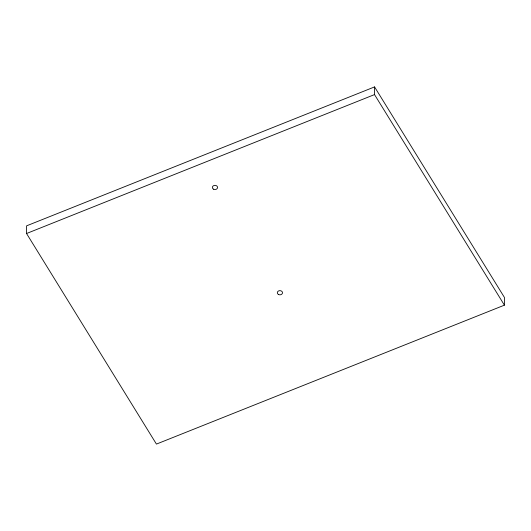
<?xml version="1.0" encoding="UTF-8"?>
<svg xmlns="http://www.w3.org/2000/svg" width="531" height="531" viewBox="0 0 531 531"><rect width="100%" height="100%" fill="white"/><g stroke="black" fill="none" stroke-linecap="round" stroke-linejoin="round"><path stroke-width="0.8" d="M26.55 233.514L26.59 225.841L374.567 86.911L504.45 297.486L504.41 305.159L156.433 444.089L26.55 233.514L374.528 94.584L374.567 86.911M374.528 94.584L504.41 305.159M213.535 189.182A2.589 2.091 0.3 0 0 217.557 187.582A2.589 2.091 0.3 0 0 213.814 185.571A2.589 2.091 0.3 0 0 213.535 189.182M278.476 294.473A2.589 2.091 0.3 0 0 282.499 292.866A2.589 2.091 0.3 0 0 278.755 290.862A2.589 2.091 0.3 0 0 278.476 294.473"/></g></svg>
